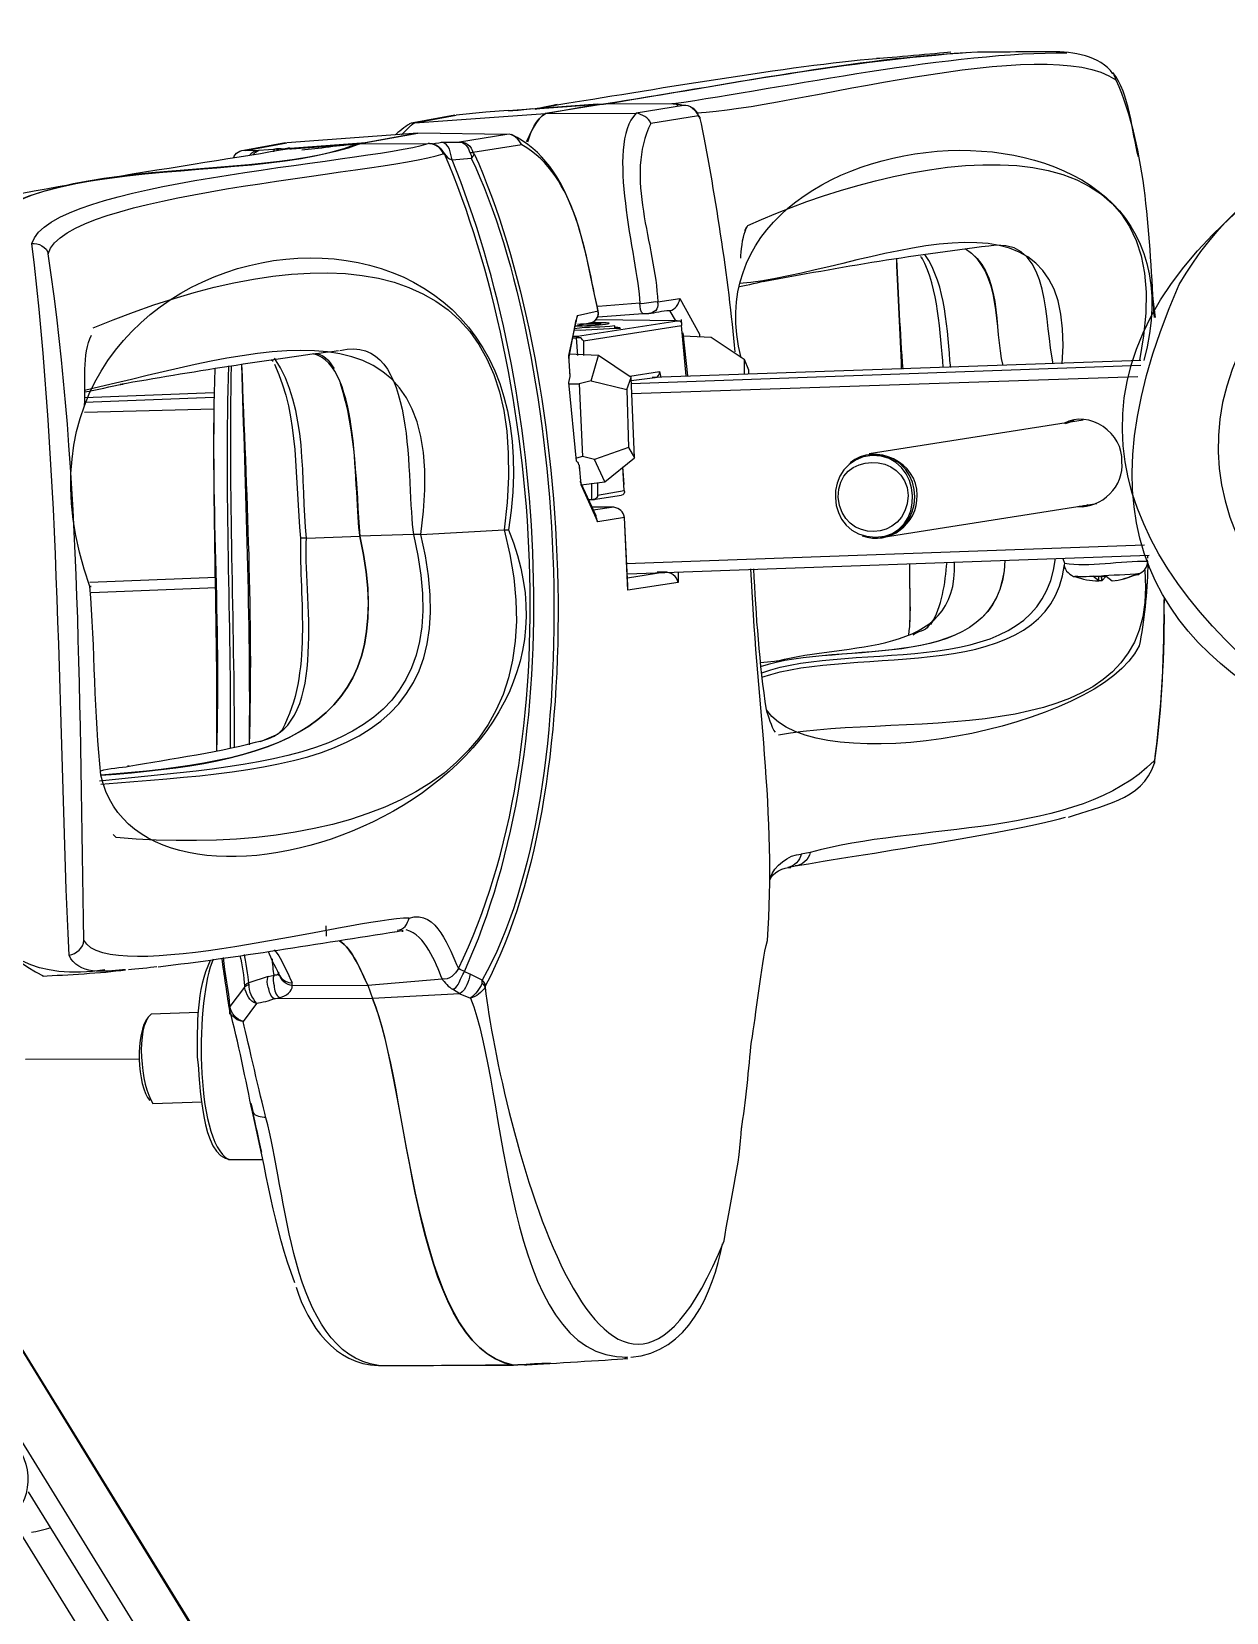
# Model space of a CAD drawing. Header units: millimetres. Extents: x 980 to 1117, y 626 to 781.
# Drawn here: x 1004.58 to 1009.12, y 762.95 to 768.95 of the extents above; entities that cross this region are included whole.
import ezdxf

# ---------------------------------------------------------------- set-up
doc = ezdxf.new("R2010")
doc.units = ezdxf.units.MM
doc.layers.add('Layer 1', color=7, linetype='Continuous')

# ---------------------------------------------------------------- blocks, each defined once
blk = doc.blocks.new('Antena TDT')
at = {"layer": 'Layer 1'}
for points in [[(2026.238, 920.695), (2021.509, 923.595), (2010.242, 922.977), (2014.14, 931.697), (2016.581, 935.902), (2022.616, 934.254), (2025.663, 937.645)], [(1996.013, 920.245), (1991.461, 919.584), (1994.262, 928.033), (1993.337, 931.044), (1992.931, 934.401), (1998.15, 933.269), (2000.313, 934.12)], [(2000.363, 934.12), (1998.332, 933.35), (1993.946, 934.247), (1993.338, 931.82), (1994.103, 928.541), (1991.961, 921.568), (1994.988, 920.145)], [(2009.013, 927.47), (2008.147, 927.466), (2008.096, 928.781), (2008.963, 928.845), (2009.82, 928.862), (2009.885, 927.476), (2009.013, 927.47)], [(2004.263, 928.12), (2004.263, 928.12), (2004.263, 928.12), (2004.263, 928.12), (2004.263, 928.12), (2004.288, 928.12), (2004.288, 928.12)], [(1995.788, 926.695), (1995.788, 926.695), (1995.813, 926.695), (1995.813, 926.695), (1995.813, 926.695), (1995.788, 926.695), (1995.788, 926.695)], [(2002.388, 913.57), (2002.388, 913.57), (2002.388, 913.57), (2002.388, 913.57), (2002.424, 913.57), (2002.478, 913.57), (2002.513, 913.57)]]:
    blk.add_open_spline(points, degree=3, knots=[0, 0, 0, 0, 1, 1, 1, 2, 2, 2, 2], dxfattribs=at)
for points in [[(2025.338, 936.82), (2010.408, 932.399), (2011.87, 924.552), (2026.213, 921.145)], [(2006.038, 934.62), (2007.592, 934.68), (2011.925, 935.956), (2013.088, 935.145)], [(2003.713, 934.77), (2005.113, 934.981), (2007.673, 935.419), (2009.063, 935.52)], [(2010.763, 935.62), (2008.658, 935.521), (2006.55, 935.08), (2004.463, 934.77)], [(2004.463, 934.77), (2006.507, 935.097), (2008.575, 935.482), (2010.638, 935.62)], [(2012.263, 935.595), (2010.39, 935.63), (2007.513, 935.036), (2005.638, 934.77)], [(2006.763, 930.495), (2005.684, 934.79), (2014.913, 935.481), (2013.538, 930.42)], [(2010.313, 935.62), (2010.054, 935.597), (2009.312, 935.532), (2009.063, 935.52)], [(2012.038, 935.62), (2011.78, 935.62), (2011.032, 935.62), (2010.763, 935.62)], [(2012.013, 935.62), (2012.013, 935.62), (2011.963, 935.62), (2011.963, 935.62)], [(2013.038, 935.245), (2012.826, 935.553), (2012.363, 935.626), (2012.013, 935.62)], [(2013.463, 933.845), (2013.35, 934.279), (2013.32, 934.909), (2013.038, 935.27)], [(2013.088, 935.145), (2013.079, 935.176), (2013.055, 935.242), (2013.038, 935.27)], [(2006.888, 932.72), (2009.223, 933.795), (2014.43, 935.047), (2013.463, 930.42)], [(2013.088, 935.145), (2013.61, 933.965), (2013.629, 932.456), (2013.713, 931.145)], [(1995.788, 926.695), (1993.563, 933.025), (2003.973, 934.64), (2002.838, 927.62)], [(2002.488, 934.645), (2002.488, 934.645), (2001.988, 934.595), (2001.988, 934.595)], [(2002.863, 934.67), (2002.863, 934.67), (2002.488, 934.645), (2002.488, 934.645)], [(2002.863, 934.67), (2002.863, 934.67), (2002.938, 934.67), (2002.938, 934.67)], [(2004.363, 934.77), (2004.363, 934.77), (2002.938, 934.67), (2002.938, 934.67)], [(2003.313, 934.695), (2003.195, 934.707), (2003.057, 934.66), (2002.938, 934.67)], [(2003.688, 934.77), (2003.623, 934.749), (2003.384, 934.708), (2003.313, 934.695)], [(2004.463, 934.77), (2004.463, 934.77), (2003.313, 934.695), (2003.313, 934.695)], [(2003.313, 934.695), (2003.313, 934.695), (2003.713, 934.77), (2003.713, 934.77)], [(2003.313, 934.695), (2003.313, 934.695), (2003.313, 934.695), (2003.313, 934.695)], [(2004.463, 934.77), (2004.463, 934.77), (2003.488, 934.62), (2003.488, 934.62)], [(2003.488, 934.62), (2003.488, 934.62), (2004.363, 934.77), (2004.363, 934.77)], [(2004.363, 934.77), (2004.363, 934.77), (2004.463, 934.77), (2004.463, 934.77)], [(2005.638, 934.77), (2005.638, 934.77), (2004.463, 934.77), (2004.463, 934.77)], [(2005.813, 934.745), (2005.813, 934.745), (2005.013, 934.62), (2005.013, 934.62)], [(2005.713, 934.745), (2005.701, 934.777), (2005.639, 934.77), (2005.613, 934.77)], [(2005.638, 934.77), (2005.638, 934.77), (2005.613, 934.77), (2005.613, 934.77)], [(2005.663, 934.77), (2005.663, 934.77), (2005.613, 934.77), (2005.613, 934.77)], [(2005.638, 934.77), (2005.656, 934.764), (2005.732, 934.787), (2005.713, 934.745)], [(2005.813, 934.745), (2005.813, 934.745), (2005.663, 934.77), (2005.663, 934.77)], [(2006.063, 934.57), (2006.036, 934.655), (2005.912, 934.76), (2005.813, 934.745)], [(2006.063, 934.57), (2006.045, 934.669), (2005.912, 934.755), (2005.813, 934.745)], [(2001.188, 934.445), (2001.147, 934.414), (2000.992, 934.31), (2000.963, 934.27)], [(2001.063, 934.27), (2001.126, 934.331), (2001.211, 934.428), (2001.288, 934.47)], [(2001.188, 934.445), (2001.201, 934.477), (2001.262, 934.47), (2001.288, 934.47)], [(2001.963, 934.595), (2001.963, 934.595), (2001.263, 934.47), (2001.263, 934.47)], [(2001.288, 934.47), (2001.288, 934.47), (2003.488, 934.62), (2003.488, 934.62)], [(2001.288, 934.47), (2001.288, 934.47), (2001.988, 934.595), (2001.988, 934.595)], [(2003.488, 934.62), (2003.331, 934.53), (2003.243, 934.297), (2003.163, 934.145)], [(2003.188, 934.145), (2003.243, 934.307), (2003.331, 934.531), (2003.488, 934.62)], [(2003.488, 934.62), (2003.488, 934.62), (2005.013, 934.62), (2005.013, 934.62)], [(2005.013, 934.62), (2004.488, 934.07), (2005.023, 932.194), (2005.063, 931.42)], [(2005.263, 934.445), (2004.803, 933.569), (2005.332, 932.391), (2005.363, 931.445)], [(2005.263, 934.445), (2005.218, 934.547), (2005.116, 934.596), (2005.013, 934.62)], [(2006.063, 934.57), (2006.063, 934.57), (2005.263, 934.445), (2005.263, 934.445)], [(2006.088, 934.545), (2006.066, 934.541), (2006.06, 934.548), (2006.063, 934.57)], [(2006.088, 934.52), (2006.095, 934.539), (2006.077, 934.559), (2006.063, 934.57)], [(2006.063, 934.57), (2006.063, 934.57), (2006.063, 934.57), (2006.063, 934.57)], [(2006.663, 930.595), (2006.561, 931.8), (2006.328, 933.361), (2006.088, 934.545)], [(2006.088, 934.545), (2006.088, 934.545), (2006.088, 934.52), (2006.088, 934.52)], [(2024.963, 921.42), (2017.762, 921.781), (2007.283, 928.8), (2017.288, 934.42)], [(1994.838, 932.47), (1995.149, 933.517), (2000.37, 933.786), (2001.513, 934.12)], [(1999.113, 934.145), (1999.113, 934.145), (1998.413, 934.02), (1998.413, 934.02)], [(1998.438, 934.02), (1998.438, 934.02), (1999.138, 934.145), (1999.138, 934.145)], [(1999.038, 934.045), (1999.038, 934.045), (2000.463, 934.145), (2000.463, 934.145)], [(2001.338, 934.295), (2001.338, 934.295), (1999.138, 934.145), (1999.138, 934.145)], [(1999.213, 934.045), (1999.213, 934.045), (2000.363, 934.12), (2000.363, 934.12)], [(2000.313, 934.12), (2000.046, 934.097), (1999.648, 934.04), (1999.388, 934.02)], [(2001.338, 934.295), (2001.338, 934.295), (2000.363, 934.12), (2000.363, 934.12)], [(2000.363, 934.12), (2000.363, 934.12), (2000.463, 934.145), (2000.463, 934.145)], [(2000.363, 934.12), (2000.363, 934.12), (2001.513, 934.12), (2001.513, 934.12)], [(2000.463, 934.145), (2000.463, 934.145), (2001.338, 934.295), (2001.338, 934.295)], [(2002.838, 934.27), (2002.838, 934.27), (2001.338, 934.295), (2001.338, 934.295)], [(2001.763, 933.945), (2001.745, 934.044), (2001.612, 934.13), (2001.513, 934.12)], [(2001.538, 934.12), (2001.538, 934.12), (2001.513, 934.12), (2001.513, 934.12)], [(2001.538, 934.12), (2001.585, 934.113), (2001.692, 934.134), (2001.738, 934.145)], [(2001.538, 934.12), (2001.648, 934.14), (2001.737, 934.029), (2001.788, 933.945)], [(2001.738, 934.145), (2001.738, 934.145), (2002.038, 934.145), (2002.038, 934.145)], [(2001.913, 933.845), (2001.886, 933.964), (2001.882, 934.11), (2001.738, 934.145)], [(2002.838, 934.27), (2002.838, 934.27), (2002.038, 934.145), (2002.038, 934.145)], [(2002.038, 934.145), (2002.14, 934.162), (2002.246, 934.067), (2002.263, 933.97)], [(2002.038, 934.145), (2002.122, 934.154), (2002.195, 934.043), (2002.213, 933.97)], [(2003.088, 934.095), (2003.088, 934.095), (2002.263, 933.97), (2002.263, 933.97)], [(2003.088, 934.095), (2003.037, 934.179), (2002.948, 934.29), (2002.838, 934.27)], [(2004.363, 931.27), (2004.138, 932.314), (2003.978, 933.742), (2002.913, 934.27)], [(2004.363, 931.295), (2004.144, 932.244), (2004.015, 933.564), (2003.088, 934.095)], [(1999.188, 934.045), (1997.517, 933.763), (1994.696, 933.386), (1993.088, 932.97)], [(1995.113, 932.295), (1995.388, 933.312), (2000.633, 933.599), (2001.763, 933.945)], [(1998.238, 933.895), (1998.248, 933.97), (1998.365, 934.033), (1998.438, 934.02)], [(1998.438, 934.02), (1998.438, 934.02), (1998.663, 934.02), (1998.663, 934.02)], [(1998.513, 933.945), (1998.548, 933.986), (1998.606, 934.032), (1998.663, 934.02)], [(1998.563, 933.945), (1998.584, 933.97), (1998.632, 934.01), (1998.663, 934.02)], [(1998.663, 934.02), (1998.663, 934.02), (1998.988, 934.045), (1998.988, 934.045)], [(1998.988, 934.045), (1998.955, 934.05), (1998.903, 934.039), (1998.913, 933.995)], [(1999.038, 934.045), (1999.02, 934.051), (1998.979, 934.028), (1998.963, 934.02)], [(1999.038, 934.045), (1999.038, 934.045), (1998.988, 934.045), (1998.988, 934.045)], [(1999.038, 934.045), (1999.091, 934.025), (1999.184, 934.088), (1999.213, 934.045)], [(1999.188, 934.045), (1999.188, 934.045), (1999.213, 934.045), (1999.213, 934.045)], [(2001.763, 933.945), (2001.763, 933.945), (2001.788, 933.945), (2001.788, 933.945)], [(2001.963, 920.245), (2003.843, 924.009), (2003.407, 930.129), (2001.788, 933.945)], [(2001.788, 933.945), (2001.819, 933.9), (2001.854, 933.871), (2001.913, 933.845)], [(2001.913, 933.845), (2001.913, 933.845), (2002.238, 933.87), (2002.238, 933.87)], [(2002.063, 920.195), (2003.852, 924.037), (2003.495, 929.966), (2001.913, 933.845)], [(2002.213, 933.97), (2002.23, 933.946), (2002.244, 933.898), (2002.238, 933.87)], [(2002.213, 933.97), (2002.213, 933.97), (2002.263, 933.97), (2002.263, 933.97)], [(2002.238, 933.87), (2002.257, 933.882), (2002.28, 933.924), (2002.288, 933.945)], [(2002.238, 933.87), (2003.814, 930.532), (2004.222, 923.302), (2002.363, 920.045)], [(2002.263, 933.97), (2002.263, 933.97), (2002.288, 933.945), (2002.288, 933.945)], [(2002.288, 933.945), (2003.885, 930.351), (2004.301, 923.46), (2002.413, 919.945)], [(2012.163, 930.37), (2012.466, 933.839), (2008.758, 931.885), (2006.738, 931.745)], [(1995.863, 931.045), (1999.479, 932.545), (2003.458, 932.675), (2002.763, 927.62)], [(2006.763, 932.17), (2006.769, 932.281), (2006.795, 932.518), (2006.838, 932.62)], [(2006.838, 932.62), (2006.827, 932.641), (2006.879, 932.703), (2006.888, 932.72)], [(2006.838, 932.62), (2006.838, 932.62), (2006.863, 932.695), (2006.863, 932.695)], [(1994.838, 932.47), (1994.946, 932.485), (1995.092, 932.406), (1995.113, 932.295)], [(1995.413, 920.495), (1995.25, 924.41), (1995.302, 928.564), (1994.838, 932.47)], [(1995.663, 920.745), (1995.603, 924.55), (1995.663, 928.512), (1995.113, 932.295)], [(2011.063, 932.37), (2009.757, 932.228), (2008.421, 932.008), (2007.138, 931.77)], [(2010.538, 932.32), (2011.173, 931.937), (2011.014, 930.976), (2011.163, 930.345)], [(2010.538, 932.32), (2011.15, 931.924), (2011.021, 930.979), (2011.163, 930.345)], [(2012.013, 930.37), (2011.864, 931.011), (2011.994, 932.417), (2011.063, 932.37)], [(2009.488, 930.295), (2009.44, 930.888), (2009.42, 931.552), (2009.388, 932.145)], [(2009.463, 930.295), (2009.444, 930.894), (2009.404, 931.546), (2009.388, 932.145)], [(2009.788, 932.195), (2009.788, 932.195), (2009.813, 932.145), (2009.813, 932.145)], [(2010.163, 930.32), (2010.114, 930.905), (2010.088, 931.645), (2009.813, 932.17)], [(2010.288, 930.32), (2010.226, 930.937), (2010.223, 931.69), (2009.863, 932.22)], [(2001.363, 927.545), (2001.984, 931.9), (1998.466, 930.588), (1995.713, 929.995)], [(2006.738, 931.695), (2006.888, 931.722), (2007.064, 931.765), (2007.213, 931.795)], [(2005.063, 931.42), (2005.157, 931.409), (2005.27, 931.455), (2005.363, 931.445)], [(2005.363, 931.445), (2005.363, 931.445), (2005.738, 931.495), (2005.738, 931.495)], [(2005.363, 931.42), (2005.363, 931.42), (2005.363, 931.445), (2005.363, 931.445)], [(2005.563, 931.295), (2005.664, 931.308), (2005.717, 931.404), (2005.738, 931.495)], [(2005.738, 931.495), (2005.738, 931.495), (2006.063, 930.895), (2006.063, 930.895)], [(2005.738, 931.495), (2005.738, 931.495), (2005.738, 931.495), (2005.738, 931.495)], [(2013.738, 931.145), (2013.738, 931.145), (2013.688, 931.545), (2013.688, 931.545)], [(2003.863, 930.545), (2003.863, 930.545), (2004.013, 931.22), (2004.013, 931.22)], [(2004.013, 931.22), (2004.008, 931.202), (2003.983, 931.138), (2003.988, 931.12)], [(2004.013, 931.22), (2004.013, 931.22), (2004.363, 931.295), (2004.363, 931.295)], [(2004.013, 931.22), (2004.013, 931.22), (2004.013, 931.22), (2004.013, 931.22)], [(2004.213, 931.095), (2004.31, 931.089), (2004.383, 931.204), (2004.363, 931.295)], [(2004.213, 931.095), (2004.293, 931.086), (2004.381, 931.191), (2004.363, 931.27)], [(2005.063, 931.42), (2005.063, 931.42), (2004.363, 931.37), (2004.363, 931.37)], [(2004.363, 931.27), (2004.363, 931.27), (2004.363, 931.295), (2004.363, 931.295)], [(2004.363, 931.295), (2004.363, 931.295), (2004.363, 931.295), (2004.363, 931.295)], [(2004.363, 931.195), (2004.363, 931.195), (2005.113, 931.245), (2005.113, 931.245)], [(2005.113, 931.245), (2005.074, 931.255), (2005.068, 931.366), (2005.063, 931.42)], [(2005.113, 931.245), (2005.145, 931.245), (2005.182, 931.245), (2005.213, 931.245)], [(2005.363, 931.42), (2005.381, 931.318), (2005.305, 931.26), (2005.213, 931.245)], [(2005.213, 931.245), (2005.319, 931.259), (2005.446, 931.296), (2005.563, 931.295)], [(2005.563, 931.295), (2005.563, 931.295), (2005.663, 931.12), (2005.663, 931.12)], [(1995.713, 929.745), (1995.735, 930.085), (1995.672, 930.623), (1995.838, 930.92)], [(2000.013, 930.645), (2001.351, 930.969), (2001.112, 928.365), (2001.238, 927.545)], [(2003.863, 930.495), (2003.863, 930.495), (2003.988, 931.145), (2003.988, 931.145)], [(2003.963, 931.045), (2004.288, 931.04), (2004.929, 931.104), (2004.238, 931.095)], [(2004.638, 931.045), (2004.429, 931.005), (2004.175, 931.036), (2003.963, 930.995)], [(2004.738, 930.995), (2004.5, 931.004), (2004.203, 930.957), (2003.963, 930.97)], [(2003.988, 931.045), (2003.988, 931.045), (2004.213, 931.095), (2004.213, 931.095)], [(2004.013, 930.87), (2004.013, 930.87), (2005.688, 931.12), (2005.688, 931.12)], [(2004.363, 931.07), (2004.363, 931.07), (2004.013, 931.07), (2004.013, 931.07)], [(2004.413, 931.07), (2004.413, 931.07), (2004.063, 931.07), (2004.063, 931.07)], [(2004.063, 931.07), (2004.063, 931.07), (2004.063, 931.07), (2004.063, 931.07)], [(2004.113, 930.795), (2004.113, 930.795), (2005.763, 931.045), (2005.763, 931.045)], [(2005.688, 931.12), (2005.688, 931.12), (2004.313, 931.145), (2004.313, 931.145)], [(2004.413, 931.07), (2004.413, 931.07), (2004.363, 931.07), (2004.363, 931.07)], [(2004.638, 930.995), (2004.638, 930.995), (2004.638, 931.045), (2004.638, 931.045)], [(2004.638, 931.02), (2004.665, 931.02), (2004.725, 931.027), (2004.738, 930.995)], [(2005.688, 931.12), (2005.701, 931.12), (2005.726, 931.12), (2005.738, 931.12)], [(2005.738, 931.12), (2005.764, 931.107), (2005.766, 931.069), (2005.763, 931.045)], [(2005.763, 931.095), (2005.763, 931.095), (2005.763, 931.145), (2005.763, 931.145)], [(2005.838, 930.195), (2005.838, 930.195), (2005.763, 931.045), (2005.763, 931.045)], [(2005.863, 930.195), (2005.863, 930.195), (2005.788, 930.92), (2005.788, 930.92)], [(1996.313, 930.095), (1997.455, 930.291), (1998.84, 930.509), (1999.988, 930.645)], [(2003.938, 930.87), (2003.938, 930.87), (2004.013, 930.87), (2004.013, 930.87)], [(2003.938, 930.845), (2003.938, 930.845), (2003.988, 930.845), (2003.988, 930.845)], [(2004.038, 930.845), (2004.026, 930.845), (2004.001, 930.845), (2003.988, 930.845)], [(2003.988, 930.845), (2003.988, 930.845), (2004.013, 930.545), (2004.013, 930.545)], [(2004.013, 930.87), (2004.013, 930.87), (2004.038, 930.845), (2004.038, 930.845)], [(2004.113, 930.795), (2004.092, 930.812), (2004.07, 930.853), (2004.038, 930.845)], [(2004.113, 930.795), (2004.113, 930.795), (2004.113, 930.545), (2004.113, 930.545)], [(2005.788, 930.87), (2005.788, 930.87), (2006.263, 930.845), (2006.263, 930.845)], [(2006.063, 930.895), (2006.063, 930.882), (2006.063, 930.857), (2006.063, 930.845)], [(2006.263, 930.845), (2006.263, 930.845), (2006.813, 930.47), (2006.813, 930.47)], [(1998.138, 930.395), (1998.054, 928.265), (1998.168, 926.103), (1998.138, 923.97)], [(1998.213, 923.97), (1998.22, 926.106), (1998.132, 928.258), (1998.188, 930.395)], [(1998.463, 924.02), (1998.54, 926.141), (1998.437, 928.299), (1998.363, 930.42)], [(1998.463, 924.02), (1998.498, 926.128), (1998.413, 928.31), (1998.363, 930.42)], [(1998.863, 930.495), (1998.863, 930.495), (1998.888, 930.47), (1998.888, 930.47)], [(1999.438, 927.495), (1999.342, 928.459), (1999.48, 929.687), (1998.913, 930.52)], [(1998.913, 930.42), (1999.33, 929.514), (1999.242, 928.471), (1999.338, 927.495)], [(1999.563, 930.595), (1999.728, 930.62), (1999.839, 930.469), (1999.913, 930.345)], [(2000.338, 927.52), (2000.231, 928.226), (2000.371, 930.397), (1999.563, 930.595)], [(2004.363, 930.545), (2004.363, 930.545), (2003.863, 930.57), (2003.863, 930.57)], [(2003.888, 930.195), (2003.888, 930.195), (2003.863, 930.545), (2003.863, 930.545)], [(2003.863, 930.545), (2003.863, 930.545), (2003.863, 930.495), (2003.863, 930.495)], [(2004.238, 930.12), (2004.238, 930.12), (2004.363, 930.545), (2004.363, 930.545)], [(2004.913, 930.17), (2004.913, 930.17), (2004.363, 930.545), (2004.363, 930.545)], [(2013.488, 930.42), (2013.488, 930.42), (2005.263, 930.17), (2005.263, 930.17)], [(2013.488, 930.42), (2013.488, 930.42), (2005.263, 930.17), (2005.263, 930.17)], [(2006.813, 930.47), (2006.813, 930.47), (2006.813, 930.22), (2006.813, 930.22)], [(2006.813, 930.47), (2006.813, 930.47), (2006.888, 930.295), (2006.888, 930.295)], [(1997.913, 923.92), (1997.996, 926.054), (1997.824, 928.208), (1997.913, 930.345)], [(1997.913, 923.92), (1997.949, 926.046), (1997.838, 928.221), (1997.913, 930.345)], [(2003.863, 930.095), (2003.863, 930.095), (2003.888, 930.195), (2003.888, 930.195)], [(2003.888, 930.195), (2003.888, 930.195), (2003.888, 930.245), (2003.888, 930.245)], [(2004.238, 930.12), (2004.238, 930.12), (2004.038, 930.07), (2004.038, 930.07)], [(2004.238, 930.12), (2004.238, 930.12), (2004.838, 929.97), (2004.838, 929.97)], [(2004.838, 929.97), (2004.838, 929.97), (2004.913, 930.17), (2004.913, 930.17)], [(2004.888, 930.195), (2004.888, 930.195), (2005.388, 930.27), (2005.388, 930.27)], [(2004.913, 930.07), (2004.913, 930.07), (2013.488, 930.345), (2013.488, 930.345)], [(2004.913, 930.12), (2004.913, 930.12), (2005.313, 930.17), (2005.313, 930.17)], [(2004.963, 928.82), (2004.963, 928.82), (2004.913, 930.17), (2004.913, 930.17)], [(2013.438, 930.145), (2013.438, 930.145), (2004.913, 929.895), (2004.913, 929.895)], [(2005.288, 930.17), (2005.288, 930.17), (2005.313, 930.17), (2005.313, 930.17)], [(2005.313, 930.17), (2005.361, 930.166), (2005.399, 930.226), (2005.388, 930.27)], [(2005.388, 930.27), (2005.388, 930.27), (2005.388, 930.27), (2005.388, 930.27)], [(2005.388, 930.27), (2005.388, 930.27), (2005.413, 930.17), (2005.413, 930.17)], [(2006.888, 930.295), (2006.888, 930.295), (2006.888, 930.22), (2006.888, 930.22)], [(1995.713, 929.97), (1995.915, 929.995), (1996.162, 930.069), (1996.363, 930.095)], [(1997.888, 929.945), (1997.888, 929.945), (1995.713, 929.87), (1995.713, 929.87)], [(1997.888, 929.945), (1997.888, 929.945), (1995.713, 929.87), (1995.713, 929.87)], [(1995.713, 929.795), (1995.713, 929.795), (1997.888, 929.87), (1997.888, 929.87)], [(2000.013, 930.095), (2000.28, 929.307), (2000.271, 928.344), (2000.338, 927.52)], [(2003.988, 928.77), (2003.988, 928.77), (2003.863, 930.095), (2003.863, 930.095)], [(2003.863, 930.07), (2003.863, 930.07), (2004.038, 930.07), (2004.038, 930.07)], [(2004.038, 930.07), (2004.038, 930.07), (2004.088, 928.845), (2004.088, 928.845)], [(2004.838, 929.97), (2004.838, 929.97), (2004.863, 928.995), (2004.863, 928.995)], [(1997.888, 929.67), (1997.888, 929.67), (1995.713, 929.62), (1995.713, 929.62)], [(2013.163, 928.72), (2013.193, 929.196), (2012.616, 929.607), (2012.188, 929.37)], [(2012.513, 929.42), (2012.513, 929.42), (2008.913, 928.87), (2008.913, 928.87)], [(2012.213, 929.37), (2012.213, 929.37), (2012.363, 929.42), (2012.363, 929.42)], [(2009.713, 928.17), (2009.734, 928.725), (2009.017, 929.07), (2008.588, 928.72)], [(2004.088, 928.845), (2004.088, 928.845), (2003.988, 928.82), (2003.988, 928.82)], [(2004.288, 928.795), (2004.288, 928.795), (2004.088, 928.845), (2004.088, 928.845)], [(2004.863, 928.995), (2004.863, 928.995), (2004.288, 928.795), (2004.288, 928.795)], [(2004.463, 928.42), (2004.463, 928.42), (2004.288, 928.795), (2004.288, 928.795)], [(2004.463, 928.42), (2004.463, 928.42), (2004.963, 928.82), (2004.963, 928.82)], [(2004.863, 928.995), (2004.863, 928.995), (2004.963, 928.82), (2004.963, 928.82)], [(2008.388, 928.145), (2008.359, 928.914), (2009.534, 928.92), (2009.563, 928.17)], [(2008.913, 928.845), (2008.913, 928.845), (2008.888, 928.845), (2008.888, 928.845)], [(2009.138, 927.47), (2009.977, 927.662), (2009.779, 928.948), (2008.913, 928.845)], [(2003.988, 928.77), (2004.017, 928.752), (2004.009, 928.712), (2004.038, 928.695)], [(2004.063, 928.37), (2004.063, 928.37), (2004.038, 928.695), (2004.038, 928.695)], [(2004.038, 928.645), (2004.038, 928.645), (2004.038, 928.695), (2004.038, 928.695)], [(2004.788, 928.37), (2004.788, 928.37), (2004.763, 928.67), (2004.763, 928.67)], [(2004.788, 928.27), (2004.788, 928.27), (2004.763, 928.67), (2004.763, 928.67)], [(2012.413, 927.97), (2012.815, 927.929), (2013.208, 928.319), (2013.163, 928.72)], [(2004.063, 928.37), (2004.061, 928.393), (2004.075, 928.43), (2004.038, 928.42)], [(2004.063, 928.37), (2004.063, 928.37), (2004.463, 928.42), (2004.463, 928.42)], [(2004.313, 927.845), (2004.313, 927.845), (2004.063, 928.395), (2004.063, 928.395)], [(2004.338, 927.745), (2004.338, 927.745), (2004.063, 928.37), (2004.063, 928.37)], [(2004.238, 928.395), (2004.238, 928.395), (2004.238, 928.12), (2004.238, 928.12)], [(2004.338, 928.395), (2004.338, 928.395), (2004.338, 928.195), (2004.338, 928.195)], [(2004.338, 928.195), (2004.338, 928.195), (2004.788, 928.27), (2004.788, 928.27)], [(2004.788, 928.27), (2004.794, 928.235), (2004.783, 928.186), (2004.738, 928.195)], [(2004.788, 928.27), (2004.788, 928.27), (2004.788, 928.27), (2004.788, 928.27)], [(2004.238, 928.12), (2004.238, 928.12), (2004.188, 928.12), (2004.188, 928.12)], [(2004.188, 928.12), (2004.188, 928.12), (2004.263, 928.12), (2004.263, 928.12)], [(2004.288, 928.12), (2004.276, 928.12), (2004.251, 928.12), (2004.238, 928.12)], [(2004.613, 927.995), (2004.613, 927.995), (2004.238, 927.995), (2004.238, 927.995)], [(2004.613, 927.995), (2004.613, 927.995), (2004.238, 927.995), (2004.238, 927.995)], [(2004.263, 928.12), (2004.263, 928.12), (2004.738, 928.195), (2004.738, 928.195)], [(2004.613, 927.995), (2004.613, 927.995), (2004.263, 927.945), (2004.263, 927.945)], [(2004.338, 928.195), (2004.347, 928.163), (2004.306, 928.141), (2004.288, 928.12)], [(2004.338, 928.195), (2004.338, 928.195), (2004.338, 928.195), (2004.338, 928.195)], [(2004.788, 927.82), (2004.776, 927.924), (2004.703, 927.964), (2004.613, 927.995)], [(2009.563, 928.17), (2009.539, 927.371), (2008.434, 927.358), (2008.388, 928.145)], [(2008.788, 927.495), (2009.239, 927.322), (2009.731, 927.691), (2009.713, 928.17)], [(2009.138, 927.47), (2009.138, 927.47), (2012.738, 928.02), (2012.738, 928.02)], [(2012.588, 927.995), (2012.57, 927.992), (2012.454, 927.965), (2012.438, 927.97)], [(2004.338, 927.745), (2004.333, 927.762), (2004.308, 927.827), (2004.313, 927.845)], [(2004.788, 927.82), (2004.788, 927.82), (2004.338, 927.745), (2004.338, 927.745)], [(2004.838, 926.67), (2004.838, 926.67), (2004.788, 927.82), (2004.788, 927.82)], [(2004.838, 926.595), (2004.838, 926.595), (2004.788, 927.82), (2004.788, 927.82)], [(2004.788, 927.82), (2004.788, 927.82), (2004.788, 927.82), (2004.788, 927.82)], [(2001.238, 927.545), (2002.154, 923.652), (1998.787, 923.735), (1995.938, 923.42)], [(2002.838, 927.62), (2004.748, 922.916), (1996.623, 920.402), (1995.963, 923.52)], [(1995.963, 923.37), (1998.886, 923.611), (2002.294, 923.584), (2001.363, 927.545)], [(2000.338, 927.52), (2001.068, 924.149), (1998.739, 923.723), (1995.963, 923.52)], [(1995.963, 923.52), (1998.737, 923.717), (2001.069, 924.156), (2000.338, 927.52)], [(2002.763, 927.62), (2003.929, 923.072), (1999.778, 922.149), (1996.213, 922.47)], [(1998.688, 924.095), (1999.814, 924.359), (1999.372, 926.609), (1999.438, 927.495)], [(1999.338, 927.495), (1999.312, 926.441), (1999.532, 925.228), (1999.013, 924.27)], [(1999.438, 927.495), (1999.407, 927.495), (1999.37, 927.495), (1999.338, 927.495)], [(1999.438, 927.495), (1999.438, 927.495), (2000.338, 927.52), (2000.338, 927.52)], [(2001.238, 927.545), (2001.238, 927.545), (2000.338, 927.52), (2000.338, 927.52)], [(2001.363, 927.545), (2001.325, 927.545), (2001.276, 927.545), (2001.238, 927.545)], [(2001.363, 927.545), (2001.363, 927.545), (2002.763, 927.62), (2002.763, 927.62)], [(2002.763, 927.62), (2002.785, 927.62), (2002.816, 927.62), (2002.838, 927.62)], [(2009.088, 927.47), (2009.088, 927.47), (2009.138, 927.47), (2009.138, 927.47)], [(2004.813, 927.045), (2004.813, 927.045), (2013.538, 927.32), (2013.538, 927.32)], [(2004.838, 926.87), (2004.838, 926.87), (2013.613, 927.145), (2013.613, 927.145)], [(2007.163, 920.695), (2007.335, 922.75), (2006.986, 924.891), (2006.913, 926.945)], [(2007.163, 924.57), (2007.056, 925.333), (2006.993, 926.174), (2006.963, 926.945)], [(2011.188, 927.07), (2011.103, 925.094), (2008.429, 925.758), (2007.063, 925.295)], [(2011.188, 927.07), (2011.096, 925.091), (2008.428, 925.764), (2007.063, 925.295)], [(2007.088, 925.195), (2008.654, 925.768), (2011.77, 924.942), (2012.038, 927.095)], [(2007.088, 925.12), (2008.653, 925.676), (2011.914, 924.898), (2012.188, 926.995)], [(2007.363, 925.395), (2008.478, 925.709), (2010.405, 925.418), (2010.338, 927.045)], [(2009.563, 925.82), (2009.619, 926.192), (2009.575, 926.643), (2009.588, 927.02)], [(2009.588, 926.045), (2009.588, 926.285), (2009.588, 926.778), (2009.588, 927.02)], [(2009.938, 925.995), (2010.128, 926.295), (2010.177, 926.686), (2010.213, 927.045)], [(2012.163, 927.095), (2012.163, 927.095), (2012.188, 927.02), (2012.188, 927.02)], [(2012.188, 927.02), (2012.166, 926.916), (2012.258, 926.84), (2012.338, 926.795)], [(2012.188, 927.02), (2012.587, 926.939), (2013.143, 927.063), (2013.588, 927.045)], [(2013.588, 926.945), (2013.58, 926.529), (2013.524, 926.023), (2013.438, 925.62)], [(2013.463, 926.845), (2013.544, 926.875), (2013.6, 926.985), (2013.588, 927.07)], [(2013.588, 927.145), (2013.588, 927.145), (2013.588, 927.095), (2013.588, 927.095)], [(2013.588, 927.045), (2013.588, 927.045), (2013.588, 927.07), (2013.588, 927.07)], [(2013.588, 927.045), (2013.588, 927.045), (2013.588, 926.945), (2013.588, 926.945)], [(1995.788, 926.77), (1995.788, 926.77), (1997.913, 926.845), (1997.913, 926.845)], [(1995.963, 923.52), (1995.851, 924.531), (1995.875, 925.678), (1995.788, 926.695)], [(1995.813, 926.595), (1995.813, 926.595), (1997.913, 926.67), (1997.913, 926.67)], [(2005.463, 926.895), (2005.463, 926.895), (2004.838, 926.795), (2004.838, 926.795)], [(2005.688, 926.72), (2005.688, 926.72), (2004.838, 926.595), (2004.838, 926.595)], [(2004.838, 926.595), (2004.838, 926.595), (2004.838, 926.67), (2004.838, 926.67)], [(2005.463, 926.895), (2005.463, 926.895), (2005.338, 926.895), (2005.338, 926.895)], [(2005.688, 926.72), (2005.67, 926.82), (2005.563, 926.906), (2005.463, 926.895)], [(2005.688, 926.895), (2005.688, 926.895), (2005.688, 926.72), (2005.688, 926.72)], [(2013.538, 926.895), (2013.824, 923.738), (2009.466, 924.54), (2007.363, 924.145)], [(2012.338, 926.795), (2012.462, 926.795), (2012.638, 926.795), (2012.763, 926.795)], [(2012.363, 926.795), (2012.489, 926.749), (2012.625, 926.712), (2012.763, 926.72)], [(2012.413, 926.795), (2012.413, 926.795), (2012.363, 926.795), (2012.363, 926.795)], [(2012.663, 926.795), (2012.718, 926.795), (2012.833, 926.795), (2012.888, 926.795)], [(2012.763, 926.72), (2012.763, 926.72), (2012.663, 926.795), (2012.663, 926.795)], [(2012.763, 926.795), (2012.983, 926.834), (2013.247, 926.805), (2013.463, 926.845)], [(2012.763, 926.72), (2012.763, 926.72), (2012.763, 926.795), (2012.763, 926.795)], [(2012.763, 926.72), (2012.763, 926.72), (2012.763, 926.795), (2012.763, 926.795)], [(2012.763, 926.72), (2012.763, 926.72), (2012.763, 926.72), (2012.763, 926.72)], [(2012.763, 926.72), (2012.763, 926.72), (2012.763, 926.72), (2012.763, 926.72)], [(2012.813, 926.72), (2012.813, 926.72), (2012.763, 926.72), (2012.763, 926.72)], [(2012.888, 926.795), (2012.888, 926.795), (2012.813, 926.72), (2012.813, 926.72)], [(2012.813, 926.72), (2012.813, 926.72), (2012.813, 926.795), (2012.813, 926.795)], [(2012.813, 926.795), (2012.813, 926.795), (2012.813, 926.72), (2012.813, 926.72)], [(2012.813, 926.72), (2012.813, 926.72), (2012.813, 926.72), (2012.813, 926.72)], [(2012.888, 926.795), (2012.888, 926.795), (2012.988, 926.72), (2012.988, 926.72)], [(2012.988, 926.72), (2013.128, 926.713), (2013.259, 926.78), (2013.388, 926.82)], [(2012.988, 926.72), (2012.988, 926.72), (2012.988, 926.72), (2012.988, 926.72)], [(2013.438, 926.82), (2013.313, 926.802), (2013.19, 926.737), (2013.063, 926.72)], [(2013.388, 926.82), (2013.388, 926.82), (2013.438, 926.82), (2013.438, 926.82)], [(2013.438, 926.82), (2013.438, 926.82), (2013.463, 926.845), (2013.463, 926.845)], [(2013.863, 926.42), (2013.845, 925.516), (2013.829, 924.585), (2013.688, 923.695)], [(2013.688, 923.645), (2013.803, 924.486), (2013.88, 925.543), (2013.863, 926.395)], [(2010.013, 926.12), (2010.013, 926.12), (2009.888, 925.97), (2009.888, 925.97)], [(2009.888, 925.97), (2009.864, 925.881), (2009.694, 925.887), (2009.638, 925.82)], [(2013.438, 925.62), (2012.761, 924.221), (2008.005, 923.352), (2007.163, 924.57)], [(2007.063, 925.37), (2007.063, 925.37), (2007.363, 925.395), (2007.363, 925.395)], [(2007.338, 925.395), (2007.338, 925.395), (2007.363, 925.395), (2007.363, 925.395)], [(2007.313, 924.195), (2007.245, 924.275), (2007.203, 924.473), (2007.163, 924.57)], [(1999.038, 924.295), (1999.038, 924.295), (1998.938, 924.195), (1998.938, 924.195)], [(1996.438, 923.67), (1997.092, 923.782), (1998.054, 923.918), (1998.688, 924.095)], [(1998.938, 924.195), (1998.857, 924.152), (1998.723, 924.105), (1998.638, 924.07)], [(1995.963, 923.595), (1996.09, 923.642), (1996.307, 923.642), (1996.438, 923.67)], [(1996.438, 923.67), (1996.438, 923.67), (1996.413, 923.67), (1996.413, 923.67)], [(2013.688, 923.695), (2012.391, 922.38), (2009.656, 922.664), (2007.888, 922.17)], [(2012.238, 922.745), (2012.766, 922.933), (2013.483, 923.02), (2013.688, 923.645)], [(2013.688, 923.695), (2013.688, 923.682), (2013.688, 923.657), (2013.688, 923.645)], [(2007.638, 921.945), (2008.753, 922.132), (2011.118, 922.463), (2012.188, 922.745)], [(1996.213, 922.47), (1996.213, 922.47), (1996.163, 922.52), (1996.163, 922.52)], [(2007.213, 921.745), (2007.284, 921.947), (2007.524, 922.135), (2007.738, 922.145)], [(2007.738, 922.145), (2007.717, 922.034), (2007.624, 921.941), (2007.513, 921.92)], [(2007.888, 922.17), (2007.866, 922.048), (2007.76, 921.956), (2007.638, 921.945)], [(2007.888, 922.17), (2007.888, 922.17), (2007.738, 922.145), (2007.738, 922.145)], [(2007.213, 921.72), (2007.245, 921.829), (2007.451, 921.928), (2007.563, 921.92)], [(2007.513, 921.92), (2007.513, 921.92), (2007.638, 921.945), (2007.638, 921.945)], [(1998.263, 907.87), (1998.263, 907.87), (1989.988, 921.42), (1989.988, 921.42)], [(1998.238, 907.87), (1998.238, 907.87), (1989.988, 921.42), (1989.988, 921.42)], [(2005.638, 894.22), (2005.638, 894.22), (1989.088, 921.32), (1989.088, 921.32)], [(2001.138, 921.095), (2000.202, 921.093), (1996.08, 919.96), (1995.663, 920.745)], [(2000.938, 920.895), (2001.043, 920.881), (2001.117, 921.006), (2001.138, 921.095)], [(2001.138, 921.095), (2001.615, 921.242), (2001.806, 920.567), (2001.963, 920.245)], [(1996.913, 920.295), (1998.256, 920.444), (1999.603, 920.677), (2000.938, 920.87)], [(1999.738, 920.97), (1999.738, 920.97), (1999.738, 920.795), (1999.738, 920.795)], [(2000.888, 920.87), (2000.888, 920.87), (2000.888, 920.87), (2000.888, 920.87)], [(2000.938, 920.87), (2000.938, 920.87), (2001.038, 920.895), (2001.038, 920.895)], [(2001.038, 920.87), (2001.038, 920.87), (2001.013, 920.87), (2001.013, 920.87)], [(2001.688, 920.07), (2001.579, 920.347), (2001.41, 920.81), (2001.088, 920.895)], [(1995.413, 920.495), (1995.54, 920.521), (1995.656, 920.607), (1995.663, 920.745)], [(1998.763, 920.545), (1998.79, 920.46), (1998.922, 920.203), (1998.963, 920.12)], [(1998.863, 920.57), (1998.953, 920.499), (1999.114, 920.123), (1999.163, 920.02)], [(1999.963, 920.72), (2000.184, 920.579), (2000.329, 920.195), (2000.438, 919.97)], [(2000.438, 919.97), (2000.328, 920.196), (2000.184, 920.578), (1999.963, 920.72)], [(2006.888, 918.995), (2006.971, 919.433), (2007.049, 920.26), (2007.163, 920.695)], [(2007.163, 920.695), (2007.163, 920.695), (2007.163, 920.695), (2007.163, 920.695)], [(1996.313, 920.245), (1996.011, 920.215), (1995.564, 920.159), (1995.413, 920.495)], [(1996.888, 920.295), (1996.775, 920.278), (1996.529, 920.254), (1996.413, 920.245)], [(1996.438, 920.295), (1996.438, 920.295), (1996.438, 920.295), (1996.438, 920.295)], [(1997.838, 920.42), (1997.557, 919.803), (1997.489, 917.387), (1998.088, 917.045)], [(1997.788, 920.395), (1997.548, 919.901), (1997.566, 919.307), (1997.563, 918.77)], [(1998.113, 919.545), (1998.08, 919.759), (1998.015, 920.207), (1997.988, 920.42)], [(1998.113, 919.62), (1998.105, 919.884), (1998.029, 920.18), (1998.013, 920.445)], [(1998.288, 920.47), (1998.322, 920.337), (1998.358, 920.108), (1998.363, 919.97)], [(1998.438, 920.02), (1998.425, 920.11), (1998.385, 920.411), (1998.363, 920.495)], [(1998.863, 920.145), (1998.852, 920.212), (1998.832, 920.353), (1998.838, 920.42)], [(1994.963, 920.145), (1995.38, 920.166), (1995.95, 920.191), (1996.363, 920.245)], [(1996.363, 920.245), (1996.363, 920.245), (1996.313, 920.245), (1996.313, 920.245)], [(1998.438, 920.02), (1998.418, 920.011), (1998.376, 919.989), (1998.363, 919.97)], [(1998.763, 920.12), (1998.763, 920.12), (1998.438, 920.02), (1998.438, 920.02)], [(1998.438, 919.995), (1998.438, 919.995), (1998.438, 920.02), (1998.438, 920.02)], [(1998.763, 919.945), (1998.745, 919.991), (1998.734, 920.075), (1998.763, 920.12)], [(1998.763, 920.12), (1998.763, 920.12), (1998.863, 920.145), (1998.863, 920.145)], [(1998.863, 920.145), (1998.834, 920.1), (1998.845, 920.016), (1998.863, 919.97)], [(1998.938, 920.17), (1998.922, 920.143), (1998.891, 920.142), (1998.863, 920.145)], [(1998.938, 920.195), (1998.938, 920.195), (1998.938, 920.17), (1998.938, 920.17)], [(1998.963, 920.12), (1998.963, 920.12), (1998.938, 920.145), (1998.938, 920.145)], [(1999.163, 919.97), (1999.075, 919.975), (1998.972, 920.054), (1998.963, 920.145)], [(1998.963, 920.12), (1999.011, 920.066), (1999.087, 920.002), (1999.163, 920.02)], [(1999.163, 919.97), (1999.163, 919.97), (1999.163, 920.02), (1999.163, 920.02)], [(2000.438, 919.97), (2000.438, 919.97), (2001.688, 920.07), (2001.688, 920.07)], [(2001.963, 920.245), (2001.909, 920.148), (2001.809, 920.045), (2001.688, 920.07)], [(2001.688, 920.07), (2001.721, 920.013), (2001.807, 919.927), (2001.863, 919.895)], [(2001.863, 919.895), (2001.955, 919.92), (2001.978, 920.02), (2002.013, 920.095)], [(2002.063, 920.195), (2002.036, 920.21), (2001.999, 920.215), (2001.963, 920.245)], [(2002.163, 920.145), (2002.131, 920.024), (2002.097, 919.896), (2001.988, 919.82)], [(2002.013, 920.095), (2002.026, 920.119), (2002.051, 920.17), (2002.063, 920.195)], [(2002.063, 920.195), (2002.088, 920.182), (2002.139, 920.157), (2002.163, 920.145)], [(2002.363, 920.045), (2002.363, 920.045), (2002.163, 920.145), (2002.163, 920.145)], [(2002.413, 919.945), (2002.426, 919.983), (2002.391, 920.023), (2002.363, 920.045)], [(2002.363, 919.995), (2002.363, 919.995), (2002.363, 920.045), (2002.363, 920.045)], [(1997.438, 890.57), (1997.438, 890.57), (1979.613, 919.795), (1979.613, 919.795)], [(1979.788, 919.895), (1979.788, 919.895), (1997.613, 890.67), (1997.613, 890.67)], [(1998.363, 919.945), (1998.363, 919.945), (1998.113, 919.62), (1998.113, 919.62)], [(1998.363, 919.945), (1998.376, 919.964), (1998.418, 919.986), (1998.438, 919.995)], [(1998.363, 919.97), (1998.363, 919.97), (1998.363, 919.945), (1998.363, 919.945)], [(1998.563, 919.67), (1998.437, 919.703), (1998.395, 919.831), (1998.363, 919.945)], [(1998.438, 919.995), (1998.421, 919.876), (1998.491, 919.756), (1998.563, 919.67)], [(1998.863, 919.745), (1998.791, 919.715), (1998.641, 919.677), (1998.563, 919.67)], [(1998.863, 919.745), (1998.79, 919.79), (1998.787, 919.871), (1998.763, 919.945)], [(1998.863, 919.97), (1998.856, 919.896), (1998.887, 919.794), (1998.963, 919.77)], [(1998.863, 919.745), (1998.863, 919.745), (1998.963, 919.77), (1998.963, 919.77)], [(2000.513, 919.745), (2000.513, 919.745), (1998.863, 919.745), (1998.863, 919.745)], [(1998.863, 919.745), (1998.863, 919.745), (1998.863, 919.745), (1998.863, 919.745)], [(1998.963, 919.77), (1999.052, 919.791), (1999.177, 919.865), (1999.163, 919.97)], [(1999.163, 919.97), (1999.163, 919.97), (2000.438, 919.97), (2000.438, 919.97)], [(2000.438, 919.97), (2000.438, 919.97), (2000.513, 919.745), (2000.513, 919.745)], [(2000.438, 919.97), (2000.438, 919.97), (2000.513, 919.745), (2000.513, 919.745)], [(2001.988, 919.82), (2001.988, 919.82), (2000.513, 919.745), (2000.513, 919.745)], [(2000.513, 919.745), (2001.123, 918.275), (2001.154, 913.872), (2002.863, 913.57)], [(2002.863, 913.57), (2001.124, 913.884), (2001.151, 918.279), (2000.513, 919.745)], [(2001.988, 919.82), (2001.988, 919.82), (2001.863, 919.895), (2001.863, 919.895)], [(2001.988, 919.82), (2001.988, 919.82), (2002.163, 919.745), (2002.163, 919.745)], [(2002.363, 919.995), (2002.312, 919.896), (2002.255, 919.81), (2002.163, 919.745)], [(2002.413, 919.92), (2002.347, 919.849), (2002.263, 919.764), (2002.163, 919.745)], [(2002.163, 919.745), (2002.775, 918.242), (2002.671, 913.656), (2004.788, 913.695)], [(2002.363, 919.995), (2002.382, 919.982), (2002.405, 919.94), (2002.413, 919.92)], [(2002.413, 919.945), (2002.413, 919.945), (2002.413, 919.92), (2002.413, 919.92)], [(2002.413, 919.92), (2002.648, 917.785), (2004.368, 910.664), (2006.413, 915.645)], [(1996.788, 919.495), (1996.521, 919.281), (1996.612, 918.288), (1996.813, 917.995)], [(1997.588, 919.52), (1997.588, 919.52), (1996.788, 919.495), (1996.788, 919.495)], [(1998.338, 919.37), (1998.228, 919.389), (1998.137, 919.513), (1998.113, 919.62)], [(1998.113, 919.62), (1998.113, 919.598), (1998.113, 919.567), (1998.113, 919.545)], [(1998.113, 919.57), (1998.113, 919.57), (1998.113, 919.52), (1998.113, 919.52)], [(1998.488, 917.845), (1998.38, 918.345), (1998.255, 919.056), (1998.113, 919.545)], [(1998.113, 919.495), (1998.113, 919.495), (1998.113, 919.545), (1998.113, 919.545)], [(1998.338, 919.37), (1998.238, 919.365), (1998.176, 919.461), (1998.113, 919.495)], [(1998.563, 919.67), (1998.563, 919.67), (1998.338, 919.37), (1998.338, 919.37)], [(1996.738, 919.445), (1996.523, 919.199), (1996.543, 918.282), (1996.763, 918.045)], [(1998.713, 917.745), (1998.617, 918.149), (1998.428, 918.966), (1998.338, 919.37)], [(2006.713, 917.52), (2006.786, 917.952), (2006.843, 918.559), (2006.888, 918.995)], [(1997.563, 918.77), (1997.615, 918.361), (1997.608, 917.093), (1998.113, 917.045)], [(1996.813, 917.995), (1996.813, 917.995), (1997.638, 918.02), (1997.638, 918.02)], [(1998.463, 917.995), (1998.511, 917.77), (1998.578, 917.392), (1998.638, 917.17)], [(1999.188, 914.97), (1998.839, 915.888), (1998.713, 916.894), (1998.488, 917.845)], [(1998.488, 917.845), (1998.538, 917.759), (1998.633, 917.775), (1998.713, 917.745)], [(2000.588, 913.57), (1999.093, 913.793), (1999.054, 916.562), (1998.713, 917.745)], [(2006.413, 915.645), (2006.501, 916.201), (2006.695, 916.98), (2006.713, 917.545)], [(1998.088, 917.045), (1998.088, 917.045), (1998.663, 917.045), (1998.663, 917.045)], [(2004.838, 913.695), (2005.799, 913.76), (2006.224, 914.771), (2006.388, 915.595)], [(1999.213, 914.895), (1999.402, 914.259), (1999.862, 913.587), (2000.588, 913.57)], [(2003.088, 913.57), (2003.512, 913.595), (2004.365, 913.645), (2004.788, 913.67)], [(2004.738, 913.67), (2004.738, 913.67), (2004.763, 913.695), (2004.763, 913.695)], [(1992.963, 912.32), (1993.914, 913.513), (1995.449, 911.739), (1994.238, 910.895)], [(2000.588, 913.57), (2001.009, 913.57), (2002.03, 913.57), (2002.438, 913.57)], [(2000.588, 913.57), (2000.588, 913.57), (2000.588, 913.57), (2000.588, 913.57)], [(2002.438, 913.57), (2002.438, 913.57), (2002.388, 913.57), (2002.388, 913.57)], [(2002.663, 913.57), (2002.592, 913.57), (2002.509, 913.57), (2002.438, 913.57)], [(2002.513, 913.57), (2002.513, 913.57), (2002.513, 913.57), (2002.513, 913.57)], [(2002.513, 913.57), (2002.513, 913.57), (2002.863, 913.57), (2002.863, 913.57)], [(2003.013, 913.57), (2002.926, 913.57), (2002.75, 913.57), (2002.663, 913.57)], [(2002.863, 913.57), (2002.863, 913.57), (2003.213, 913.595), (2003.213, 913.595)], [(2003.338, 913.595), (2003.259, 913.574), (2003.095, 913.565), (2003.013, 913.57)], [(2003.213, 913.595), (2003.275, 913.595), (2003.352, 913.595), (2003.413, 913.595)], [(2003.488, 913.595), (2003.446, 913.595), (2003.382, 913.595), (2003.338, 913.595)], [(2003.488, 913.595), (2003.488, 913.595), (2003.413, 913.595), (2003.413, 913.595)], [(1994.163, 911.12), (1994.78, 911.556), (1994.354, 912.654), (1993.588, 912.42)], [(1994.688, 911.47), (1994.688, 911.47), (1997.013, 907.67), (1997.013, 907.67)], [(1996.613, 893.47), (1996.613, 893.47), (1985.988, 910.895), (1985.988, 910.895)], [(1996.613, 893.47), (1996.613, 893.47), (1985.988, 910.87), (1985.988, 910.87)], [(1993.013, 910.895), (1993.013, 910.895), (1997.713, 903.17), (1997.713, 903.17)], [(1995.838, 906.92), (1995.838, 906.92), (1993.513, 910.72), (1993.513, 910.72)], [(1996.613, 907.42), (1996.613, 907.42), (1994.563, 910.77), (1994.563, 910.77)], [(1994.738, 910.795), (1994.82, 910.803), (1994.985, 910.844), (1995.063, 910.87)]]:
    blk.add_open_spline(points, degree=3, dxfattribs=at)

msp = doc.modelspace()

# ---------------------------------------------------------------- linework, layer by layer
msp.add_line((1004.991, 765.053), (1004.5586, 765.0512))

# ---------------------------------------------------------------- block references
at = {"xscale": 0.2257473971633139, "yscale": 0.2257473971633138, "zscale": 0.2257473971633139, "rotation": 0.2425637628917751}
msp.add_blockref('Antena TDT', (555.1486, 555.7432), dxfattribs=at)

doc.saveas('drawing.dxf')
